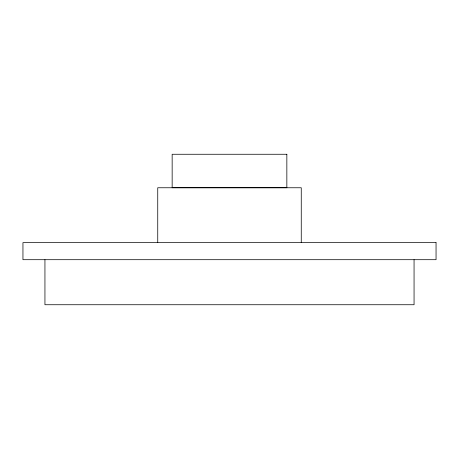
<?xml version="1.0" encoding="UTF-8"?>
<svg xmlns="http://www.w3.org/2000/svg" width="459" height="459" viewBox="0 0 459 459"><rect width="100%" height="100%" fill="white"/><g stroke="black" fill="none" stroke-linecap="round" stroke-linejoin="round"><path stroke-width="0.69" d="M414.058 259.696L414.058 304.736L44.942 304.736L44.942 259.696M301.259 242.65L301.259 187.76L157.741 187.76L157.741 242.65M286.846 154.264L172.154 154.264L172.154 187.725L286.846 187.725L286.846 154.264M436.05 242.65L22.95 242.65L22.95 259.696L436.05 259.696L436.05 242.65"/></g></svg>
